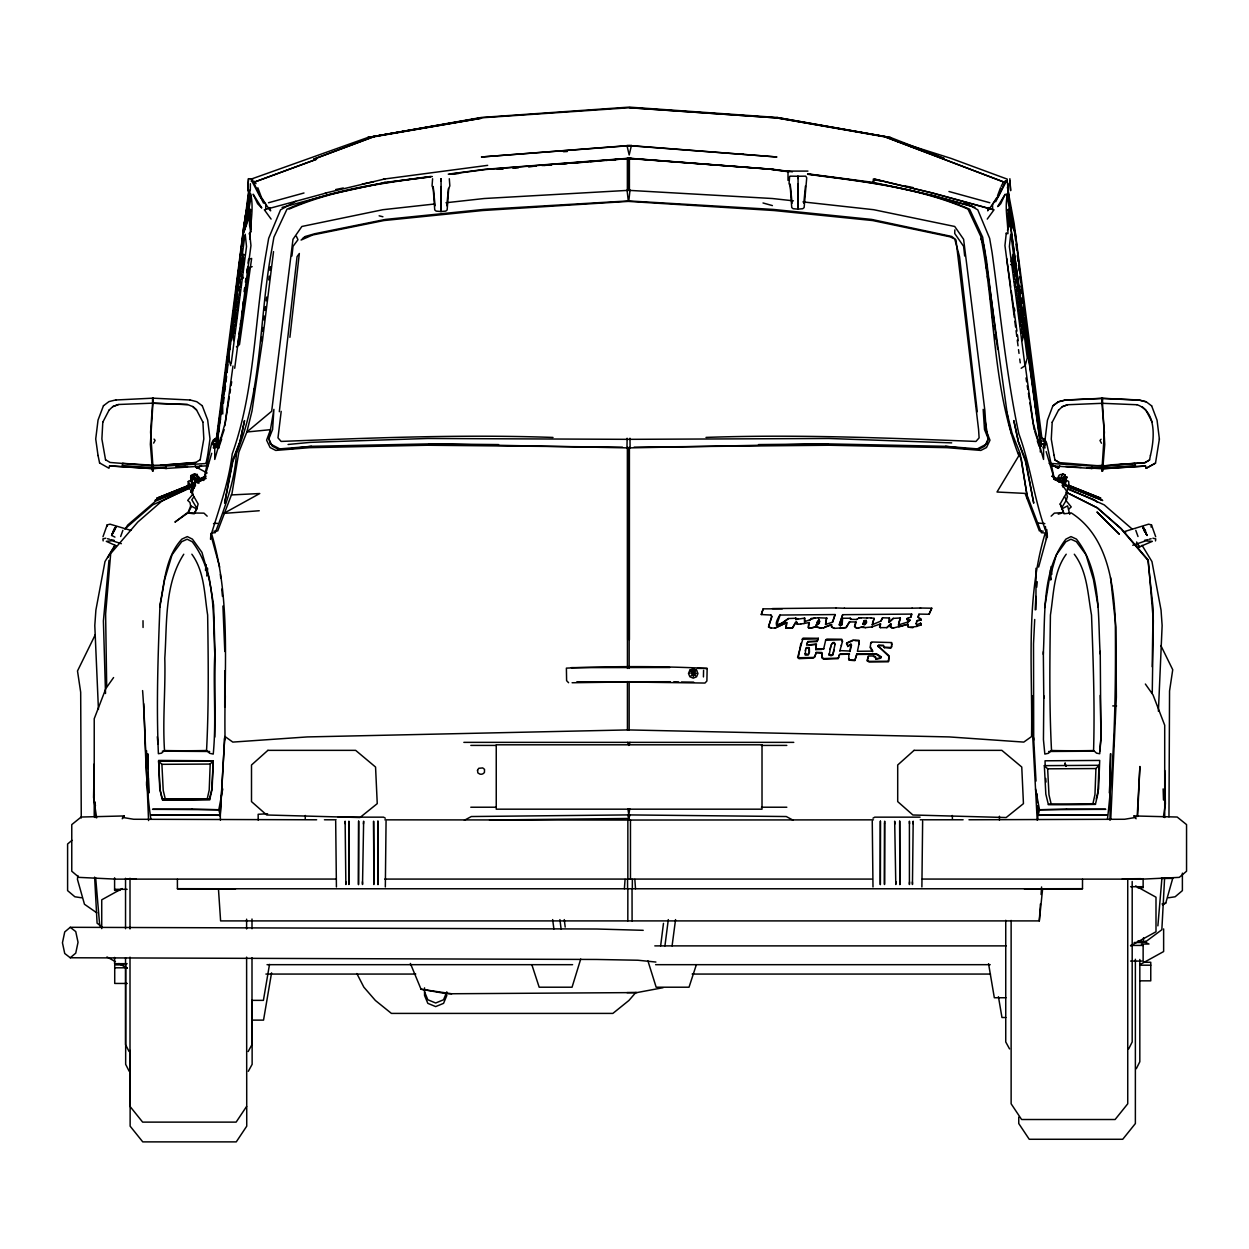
<?xml version="1.0" encoding="UTF-8"?>
<svg xmlns="http://www.w3.org/2000/svg" width="1249" height="1249" viewBox="0 0 1249 1249"><rect width="100%" height="100%" fill="white"/><g stroke="black" fill="none" stroke-linecap="round" stroke-linejoin="round"><path stroke-width="1.5" d="M224.711 707.137L224.758 670.682M224.789 651.494L222.931 606.03M627.857 879.28L627.857 820.047L873.457 819.844M1100.228 651.353L1100.931 739.299L1099.698 753.725L1096.528 753.147L1093.578 750.462C1094.858 705.373 1093.203 660.128 1091.517 615.039C1087.754 594.43 1087.442 571.558 1074.296 554.228M627.825 920.903L627.857 888.773M213.267 760.797L211.799 789.274L209.364 799.219L162.073 798.923L159.747 788.931L158.607 760.438L213.267 760.797L210.191 764.06L209.208 790.071L207.162 799.173A1577.799 1552.023 -2.1 0 1 165.383 799.422L162.511 799.579L160.059 789.633L158.607 761.156L213.267 760.797L212.111 789.29L209.785 799.266L207.162 799.173M632.322 888.773L632.369 879.39M177.389 879.296L177.42 888.773L1082.493 888.773L1082.524 879.296M1099.011 765.294L1095.935 768.557L1094.967 794.567L1092.922 803.685A1577.799 1552.023 -2.1 0 1 1051.143 803.934L1048.254 804.091L1045.819 794.13L1044.351 765.653L1099.011 765.294L1097.871 793.786L1095.545 803.778L1092.922 803.685M432.591 178.732L432.06 185.851L433.247 188.927L434.746 209.941L436.151 211.112L441.162 211.549L441.053 178.732M440.959 186.585L440.741 211.549L445.752 211.112L447.158 209.941L448.656 188.927L449.843 185.851L449.297 178.732M789.587 176.531L789.056 183.525L790.227 186.569L791.741 207.553L793.131 208.724L798.158 209.161L798.049 176.531M797.939 184.149L797.736 209.161L802.748 208.724L804.137 207.553L806.729 177.826L805.761 176.156L797.83 176.265L797.83 177.717M999.434 820.109L999.45 816.237M1043.836 695.755L1043.446 739.673L1044.835 754.084L1048.379 753.288L1051.517 750.446C1049.191 705.404 1049.784 660.128 1050.425 615.023C1053.719 594.477 1053.438 571.667 1066.224 554.213M248.489 178.701L247.724 190.66L248.489 178.701L252.548 178.904L252.532 180.762M250.331 189.91L250.393 183.681M265.74 209.567L265.803 204.29L261.431 197.389L257.809 187.74M224.758 736.473L220.261 816.393M225.179 705.435L225.304 695.74M164.244 467.797L152.597 468.531L152.519 471.076L150.364 444.269L153.268 398.15L115.938 399.992M627.123 438.243L626.967 447.938L628.544 447.907M1102.524 403.396L1102.586 398.29L1065.303 400.008L1058.325 401.741L1052.891 405.753L1047.443 420.195L1045.116 439.117M1152.249 693.148L1153.327 620.581L1148.253 560.036L1121.165 528.546L1097.309 507.781L1066.287 492.247L1068.972 486.017L1068.676 481.427L1066.224 480.272L1063.055 486.314M1035.64 408.423L1015.14 231.924L1008.318 213.189M94.221 763.951L93.566 797.408L96.657 817.923M703.437 676.927L703.577 670.338M568.592 682.719L566.609 680.674L566.39 668.121C613.072 666.154 660.424 665.998 707.153 668.449L706.887 681.002L704.967 683.047L626.374 681.97L572.104 682.75M107.149 526.157L107.18 524.908L110.053 524.174L130.911 530.403M150.864 819.172C144.509 776.769 145.914 733.413 142.589 690.588L142.589 690.588M954.829 229.894L954.736 233.532L963.619 246.35L964.681 256.029M1152.203 666.763L1153.077 607.92L1147.972 560.379L1121.009 528.764L1097.246 507.89L1066.287 492.247L1067.427 496.837L1066.006 500.568L1071.22 506.907L1068.988 508.952M94.128 800.047L94.299 794.458M224.617 740.095L224.679 737.831L220.183 815.285L150.942 814.832L220.183 815.285L218.809 809.742L222.759 788.962M1043.274 654.32C1045.46 616.022 1041.12 571.339 1065.897 539.146L1070.986 536.602L1076.419 539.084C1101.571 570.98 1097.746 615.679 1100.166 653.945M305.209 819.297L305.334 815.488M1144.287 529.763L1147.066 535.431L1142.882 526.937L1145.63 531.122M1145.676 532.605L1144.318 531.231M345.957 881.95L345.864 884.511L345.13 821.186L345.286 823.794M1065.007 483.519L1065.194 478.226M1058.809 482.192L1059.027 477.056L1058.371 480.693M895.923 881.763L895.798 884.511L894.674 821.186L894.893 823.981M1037.201 820.125L1032.923 740.345L1032.314 695.74M1037.841 819.5L1037.607 806.183M1137.589 816.44L1139.9 766.48L1137.215 815.909M1034.718 619.488L1033.516 643.828L1033.704 740.095M1035.202 609.871L1035.858 596.429M1110.767 819.375L1116.356 697.067L1115.919 627.139L1110.564 577.584M102.808 422.021L101.887 438.992L105.556 459.897M1052.204 422.162L1051.283 439.133L1054.031 455.323M1158.401 711.29L1162.132 625.53L1161.039 610.074L1151.953 561.566L1142.039 545.298M1164.614 877.828L1161.851 929.709L1144.787 942.417L1145.458 941.184M913.035 823.794L913.191 821.186L912.457 884.511L912.363 881.95M248.567 191.628L237.091 281.478M909.569 881.95L909.413 884.511L909.413 821.186L909.553 823.794M446.799 205.742L448.469 188.427M803.794 203.228L805.464 185.96M189.317 489.124L187.975 486.017L188.271 481.427L190.707 480.272L193.907 486.392L192.643 491.965M218.45 888.851L220.605 920.903L1039.293 920.903L1040.433 903.933M1041.073 894.503L1041.588 886.962M624.375 888.773L625.078 879.39M210.519 539.349L210.94 533.838M249.941 239.293C249.972 224.523 254.312 207.724 250.487 193.517L244.882 229.66M363.428 823.981L363.646 821.186L362.522 884.511L362.397 881.763M972.674 206.413L931.863 195.187L873.098 182.354L873.394 178.919L931.692 192.908L992.612 209.567L992.549 204.29L996.921 197.389M1099.76 751.133L1100.994 736.707L1100.213 695.396M1157.885 925.852L1161.96 877.813M206.507 571.933L206.834 568.076M889.444 617.99L889.241 622.345L889.444 617.99L882.543 617.802L880.748 621.018M1059.62 479.788L1058.215 477.571C1058.574 471.107 1069.191 477.056 1062.805 473.777L1059.62 479.897L1051.814 476.134L1065.6 484.003M1107.457 819.203C1115.045 753.569 1115.903 686.888 1115.31 620.706C1113.593 581.815 1106.879 535.774 1071.267 512.933L1064.086 513.776L1060.182 503.972L1067.114 491.919L1062.899 485.752L1063.492 477.024L1061.4 482.161L1053.594 478.414M77.813 875.549L77.454 879.39L84.464 904.26L96.782 912.816M1036.732 587.249L1037.248 581.753M809.211 652.665L809.071 648.153L806.151 648.137M247.349 270.643L247.708 267.005M205.476 570.387L206.054 564.579M862.856 624.235L864.058 620.644L866.181 620.456C868.539 625.562 859.952 624.078 864.979 624.609M863.2 624.235L864.386 620.644M1039.293 920.903L1042.634 888.773M206.756 575.992L207.584 568.233M108.975 560.379L103.402 620.925L105.525 693.492M1102.492 468.656L1102.586 471.216L1104.741 444.41L1102.524 403.286L1067.723 404.738L1062.243 406.768L1058.59 410.14M291.938 256.029L293.015 246.35L297.98 239.714L296.403 236.358M445.987 202.744L484.222 198.513L629.996 190.254L628.809 200.902L483.597 209.442L385.457 219.418L314.607 233.766L305.349 236.451L301.087 240.058L312.656 234.984L383.88 220.558L482.551 210.535L628.294 201.401L774.037 210.535L872.708 220.558L949.818 236.764L954.673 238.871L959.529 256.638L977.264 411.717M289.909 337.308L299.338 253.485L297.059 256.638L279.323 411.717M1010.691 234.234L1009.379 246.553L1024.726 363.724M111.598 535.431L115.782 526.937L111.598 535.431L114.955 537.117M244.523 223.899L246.318 210.113L243.087 231.096M788.587 618.552C780.438 624.734 771.023 630.214 779.782 615.054L835.113 614.555L832.724 622.143L825.558 624.438L826.588 618.114L825.558 624.438M776.675 625.093L780.125 615.054M241.166 252.22L241.619 248.442M242.29 242.774L242.946 237.123M243.399 233.344L244.07 227.677M217.482 446.19L217.919 442.302M226.303 372.093L226.772 368.221M228.77 351.234L229.301 346.972M229.988 341.164L230.456 337.308M231.315 329.923L231.768 326.051M232.47 320.228L232.985 316.044M233.391 312.484L234.141 306.38M234.593 302.508L235.515 294.78M235.936 291.173L236.67 285.115M223.399 403.177L224.086 397.432M224.773 391.686L225.46 385.925M225.913 382.085L226.6 376.339M227.053 372.499L227.958 364.833M228.426 361.008L229.098 355.247M229.785 349.501L230.472 343.74M230.924 339.915L231.611 334.154M232.298 328.409L232.985 322.664M233.438 318.823L234.125 313.062M234.812 307.316L235.483 301.571M235.952 297.73L236.639 291.985M237.31 286.224L237.997 280.479M238.45 276.638L239.137 270.892M239.589 267.052L240.511 259.386M240.963 255.545L241.65 249.8M242.103 245.959L243.024 238.294M244.882 224.445L245.35 220.62M246.053 214.89L247.692 201.511M217.217 447.61L214.094 447.126L214.375 444.269L212.861 443.723L214.719 439.57L217.997 437.212L223.009 398.821M261.182 340.805L261.65 337.011M262.368 331.297L262.836 327.488M263.789 319.885L264.257 316.075M264.975 310.377L265.444 306.567M266.146 300.853L266.63 297.059M268.754 279.932L269.238 276.123M269.94 270.424L270.424 266.615M273.531 251.642L262.462 340.571L252.001 410.999L246.865 431.998L238.84 452.2L232.002 493.402L217.732 530.872L213.86 531.184M660.643 945.883L663.484 923.354M664.936 945.883L668.309 919.592M215.858 447.236L217.872 431.779M218.622 425.987L219.121 422.115M219.621 418.259L220.386 412.451M220.886 408.595L221.635 402.803M222.4 396.995L222.9 393.138M223.399 389.266L224.149 383.474M224.648 379.618L225.413 373.81M225.913 369.954L226.662 364.146M227.427 358.354L227.927 354.497M228.426 350.626L229.176 344.833M229.691 340.961L230.44 335.169M230.94 331.313L231.69 325.505M232.455 319.713L232.954 315.841M233.454 311.985L234.203 306.192M234.718 302.32L235.468 296.528M236.217 290.736L236.717 286.864M237.482 281.072L237.981 277.2M238.481 273.344L239.246 267.536M239.746 263.68L240.495 257.887M216.92 446.08L218.2 436.853M218.747 431.92L219.356 427.939M219.918 422.865L220.527 418.899M221.089 413.825L221.791 408.392M222.525 402.646L234.188 312.312M234.687 308.472L235.437 302.711M236.186 296.934L236.685 293.093M237.419 287.332L237.919 283.476M237.888 343.818L238.637 338.026M239.152 334.17L239.902 328.393M240.401 324.521L240.901 320.665M241.65 314.889L242.15 311.032M242.899 305.24L243.399 301.384M248.176 197.592L249.144 190.176M215.702 447.564L217.966 430.234M218.481 426.393L220.511 410.999M221.011 407.143L221.776 401.366M222.275 397.525L224.305 382.132M224.804 378.275L225.569 372.499M226.069 368.658L226.569 364.802M227.334 359.041L227.833 355.184M228.598 349.408L229.098 345.567M229.863 339.79L230.362 335.934M231.127 330.173L231.627 326.317M232.392 320.54L232.892 316.7M233.657 310.923L234.156 307.082M234.921 301.306L235.437 297.449M236.186 291.673L236.701 287.832M237.451 282.055L237.966 278.215M238.715 272.438L239.23 268.582M239.98 262.821L240.495 258.965M241.244 253.188L241.76 249.347M242.509 243.571L243.024 239.714M672.087 945.883L675.553 919.592M232.985 366.019L225.163 422.974L214.766 459.413L214.75 448.516L213.064 444.379L214.36 444.254L213.298 447.876M207.662 455.604L209.988 438.867L207.662 419.945L202.213 405.613M244.07 291.673L244.601 287.879M245.397 282.165L245.928 278.355M246.724 272.657L247.24 268.847M248.036 263.133L248.567 259.324L251.642 258.449L239.496 344.552L236.404 346.863M238.262 345.427L249.097 267.52L252.157 266.646M1159.384 438.992L1155.497 463.192L1146.16 468.344L1145.552 465.986L1102.805 468.656L1101.837 471.216L1104.397 432.279L1101.899 403.286L1136.746 404.738M231.174 363.724L246.521 246.553L245.21 234.234M253.703 392.436L254.265 388.611M281.197 411.358L277.981 437.853L281.119 441.428C371.499 437.915 462.411 434.23 553.026 437.447M795.956 622.221L792.772 627.81L785.73 628.122L786.573 622.533L774.833 628.122M786.074 628.122L786.901 622.533L775.176 628.122L770.976 627.966M1163.412 816.94L1165.379 803.888L1164.708 770.43M629.761 808.696L628.809 814.894L627.857 808.696M224.789 425.847L229.285 397.104M229.894 393.263L230.487 389.438M231.096 385.598L231.69 381.772M245.585 226.116L251.439 195.5M248.785 214.641L249.691 208.989M244.866 235.468L228.629 358.01L230.753 365.645M1044.664 607.639L1049.16 579.911L1056.311 554.946L1065.834 541.738L1070.924 539.209L1076.357 541.676L1086.021 554.759L1093.453 579.614L1098.246 607.279M815.004 656.068L816.034 652.837L821.701 653.102L821.858 657.864L823.513 659.129L838.157 658.66L838.75 657.224M830.085 649.449L831.412 644.515M830.663 646.639L829.102 655.428M859.218 642.345L858.766 640.893L854.956 640.659M190.66 492.247L191.191 489.015M193.579 486.236L194.141 482.895M269.503 964.431L263.414 1000.355L251.814 1000.355M271.564 972.846L263.539 1020.121L251.955 1020.121M1150.47 455.323C1154.435 438.758 1156.886 411.202 1136.746 404.629M159.825 607.279L164.618 579.614L172.05 554.759L181.714 541.676L187.147 539.209L192.237 541.738C216.53 573.166 212.767 616.819 214.812 654.32C213.048 687.543 216.483 720.97 213.236 754.084L209.691 753.288L206.553 750.446C208.895 705.404 208.302 660.128 207.646 615.023C204.352 594.477 204.633 571.667 191.846 554.213M805.574 649.855L805.23 655.163M1012.845 269.69L1014.188 262.665M1013.938 277.7L1015.25 270.768M200.168 459.897L203.821 438.883L202.9 422.021M241.104 284.647L240.573 287.348L239.605 278.761L241.4 285.834M1149.548 459.913L1144.974 462.614L1102.008 465.986L1144.974 462.739L1149.548 460.038L1150.47 455.198M910.74 617.115L911.676 614.086L911.083 617.115L908.164 618.052M1013.392 272.407L1014.625 266.068M1020.402 325.802L1021.651 319.401M868.024 657.052L867.368 660.362L869.226 661.377L888.617 661.236L889.085 655.787L878.031 646.014L888.866 656.334L888.382 661.798L869.007 661.923L867.149 660.908L868.352 656.068L873.754 655.959L875.44 656.631L876.127 658.785L880.842 657.677M1011.69 261.26L1013.095 254.218M1014.329 279.401L1015.562 273.172M1019.777 322.851L1021.182 315.903M1011.19 261.666L1011.784 258.746M1013.626 258.387L1012.361 264.632L1010.597 264.601M114.127 531.215L114.33 530.201L113.035 532.168M206.101 463.051L207.662 455.479M1020.73 312.406L1019.481 318.401L1018.887 315.7L1020.308 309.174M859.015 643.797L857.439 651.291L872.801 651.119L870.428 647.013M898.593 625L900.373 617.99L898.64 623.11M1018.653 296.684L1017.389 302.726L1016.827 300.072L1018.232 293.468M858.797 644.359L859 640.331L853.254 639.988L846.666 642.954L847.852 645.998L850.928 644.156L851.521 645.171L850.085 651.072L839.984 650.604M833.239 627.81L831.803 626.998L831.334 624.641L831.475 626.998L834.675 628.372M839.156 655.288L840.249 653.867L848.789 653.664L848.898 660.143L854.769 660.643L856.876 653.898L876.423 653.727L881.341 656.865L880.607 658.239L877.469 658.988M800.874 643.282L798.298 657.755L813.583 657.458L814.988 656.428M823.591 649.246L825.792 639.707L826.932 639.098L841.701 639.254L842.607 641.252L841.248 645.561M234.703 368.268L250.955 245.553L249.597 232.86L249.254 234.125M253.328 182.432L316.497 159.263L253.578 182.432L251.111 180.98M250.159 190.316L244.164 223.602L216.499 437.728L213.36 439.945L211.612 443.286L203.899 479.335L196.952 482.02L194.828 477.024L195.422 485.752L191.206 491.919L198.138 503.972L196.733 508.983L194.235 513.776L187.053 512.933L174.922 522.129L187.928 512.933L190.722 505.861L196.733 508.983M891.505 647.091L891.692 642.564L871.927 642.002L870.818 642.532L870.21 647.575L872.583 651.666M1096.232 798.923L1098.574 788.931L1099.713 760.438L1045.054 760.797L1045.148 766.027M580.723 959.045L572.058 987.21L539.178 987.21L531.84 964.681M856.876 653.898L855.003 660.081L850.007 660.175L848.524 658.723M1065.366 483.831L1066.224 480.272L1062.961 487.235M849.866 651.635L850.928 644.156M849.632 621.94L846.322 627.544L834.348 628.372M891.833 628.028L890.631 627.076L891.037 623.86L887.055 627.638L880.358 627.638L879.561 627.076L880.358 623.86M880.686 627.638L879.905 627.076L880.686 623.86L872.005 626.889M838.532 657.786L839.375 654.726M1014.5 285.834L1016.296 278.761L1015.328 287.348L1014.797 284.647M988.552 207.599L987.709 210.831L998.669 196.093L1006.507 180.933L1004.321 182.338L1007.24 180.98L1007.225 179.122L951.114 158.42L896.969 141.262M839.765 651.166L841.483 644.999M834.129 650.042L832.88 654.663L829.32 654.882L829.18 653.617M855.752 621.94L854.503 626.514L856.502 628.216L859.015 627.841M1007.475 230.316L1008.724 225.757L1008.724 209.223L1007.116 209.973M1038.637 567.077L1047.349 535.243C1034.406 502.27 1031.065 466.845 1018.825 433.778C1006.194 374.107 1000.433 313.218 992.128 252.844L989.645 238.356L977.764 209.832L964.259 202.229M872.458 623.204L874.128 618.38L872.348 624.812M1162.694 905.166L1165.77 903.027L1172.78 878.156M821.78 649.402L815.784 649.605L816.221 644.531L809.243 645.062M815.784 649.605L816.44 643.969L806.604 645.155L807.853 641.518L817.299 641.049L818.329 638.301L803.06 638.145L797.611 657.396L799.032 658.676L813.364 658.02L814.77 656.99L816.268 652.29L821.92 652.54L822.076 657.302L823.747 658.566L838.376 658.098M842.591 618.239L842.154 624.672L840.234 625.624L839.141 624.843L842.685 614.695L911.676 614.086M864.651 624.609L866.181 620.456M203.728 480.506L211.706 453.325M385.332 886.962L386.066 821.155M921.887 886.962L922.636 821.155M840.577 625.624L839.469 624.843L842.685 614.695M143.057 627.482L143.011 620.706M917.906 617.303C921.044 609.855 915.423 619.348 921.028 618.817L921.028 619.957L917.437 620.331L916.251 623.36L916.844 624.875L915.907 623.36M832.396 622.143L835.113 614.555M808.852 622.533L808.181 627.482L809.368 628.278L815.894 626.842L818.735 627.685M696.364 964.681L689.026 987.21L656.162 987.21L647.934 960.918M489.514 820L628.809 818.47L629.996 814.894L471.341 816.534L464.378 820.265M115.626 528.218L112.285 534.01M769.649 627.638L768.978 625.249L771.96 616.6L771.133 615.054L761.281 614.539L763.186 608.841L782.296 608.841M831.194 645.077L832.927 642.532L834.332 642.548L835.113 644.062L832.661 655.225L830.757 655.834M218.013 447.891L224.18 429.687M218.575 448.235L221.651 439.133M814.816 617.958L804.497 621.737L804.497 618.068L804.84 621.737M805.355 650.417L806.37 647.575L809.29 647.591L809.446 652.103L808.29 654.96L806.417 655.163M102.98 536.727L107.18 524.908M243.696 232.548L249.316 217.061M120.653 536.524L122.886 530.31M250.596 211.581L243.165 231.924L222.619 404.707L222.775 413.997M997.529 195.781L1000.543 187.74M103.495 405.613L98.046 420.054L95.72 438.977L98.046 455.604M629.996 742.39L628.809 745.45L627.623 742.39M931.754 608.216L929.037 614.274L931.754 608.216L920.279 608.029M807.057 643.094L808.446 641.861L817.065 641.596L818.329 638.301M853.036 640.55L846.447 643.516L847.852 645.998M849.523 654.101L840.031 654.429M891.724 646.529L890.834 648.075L884.433 647.685L883.465 645.296L878.578 645.062L877.813 646.56M446.83 995.437L443.567 1003.337L435.682 1006.6L427.814 1003.337L424.551 995.437L424.551 987.85M446.83 991.847L443.567 999.746L435.682 1003.009L427.814 999.746L424.551 991.847M689.854 670.151L688.48 673.461L689.885 676.771L693.242 678.16L696.583 676.802L697.957 673.508L696.552 670.182L693.195 668.793L689.854 670.151L690.057 673.461M691.634 673.476L693.195 670.354L696.552 670.182M1065.241 474.917L1062.087 482.832M1059.995 479.835L1064.585 476.056L1067.021 477.18L1063.867 485.096L1102.695 500.506L1063.851 484.846L1058.215 477.571M1062.103 485.642L1063.961 481.193M816.737 622.533L818.907 619.894L819.766 621.362L818.907 623.626L816.237 625.577L818.907 619.894M1042.884 447.704L1044.445 444.051L1044.164 441.178L1038.996 440.725M1001.136 186.366L1003.353 182.229L1005.82 180.762M113.003 533.214L113.69 531.184M1155.497 540.911L1155.762 538.897L1152.905 538.21M1062.056 507.25L1066.552 499.787L1064.445 496.712M113.253 531.153L114.705 528.14M95.299 634.679L77.5 670.963L80.685 692.227L81.263 818.017M194.766 512.574L197.155 507.719M1128.674 1048.91L1132.187 1041.978L1132.187 881.466M1136.309 1068.691L1139.822 1061.744L1139.822 959.466M102.808 422.146L109.209 409.891M1052.204 422.271L1058.59 410.031M1151.032 527.062L1151.484 524.908L1148.627 524.174L1124.194 531.652M248.176 1051.517L252.001 1044.57L252.001 957.764M248.317 1071.299L252.126 1064.351L252.126 1000.59M693.242 676.599L694.335 674.585L692.102 672.368M873.098 182.354L874.878 179.138L933.159 193.127L994.032 209.77L987.256 219.09M113.472 531.168L114.018 530.169M114.892 545.298L104.994 561.566L95.892 610.074L94.799 625.53L98.437 709.401M107.726 557.554L114.705 546.188M125.681 528.327L127.679 525.08L155.688 501.052L194.485 485.642M183.775 554.228C164.165 584.594 167.179 623.579 164.79 658.192C165.649 688.948 162.511 719.767 164.509 750.462L161.558 753.147L158.389 753.725C156.281 704.155 158.03 654.304 159.997 604.688C164.54 582.253 165.477 556.695 181.901 539.084L187.334 536.602L192.424 539.146L201.948 552.355L209.098 577.319L213.579 605.047L214.984 651.728L214.812 737.082M916.501 621.268L921.028 619.957M205.773 476.166L197.998 479.788C194.469 468.391 189.411 478.929 194.828 473.777L199.403 477.571L198.013 479.897L205.82 476.134M995.718 201.729L1005.023 182.432L884.885 136.89L776.925 117.921L629.184 107.617M114.362 529.154L115.782 526.937M246.615 1106.395L236.139 1122.117L142.636 1122.117L130.005 1106.395L130.005 957.14M190.098 509.202L187.928 512.933L203.962 513.136L207.178 516.165M809.695 620.472L811.069 618.442L818.735 617.787M193.907 496.712L191.815 499.787L196.296 507.25M113.581 677.551L105.915 688.402L94.221 718.753L94.221 816.846M788.416 171.097L807.916 171.097M122.23 818.766L124.291 815.94L81.138 817.033L71.771 824.605L71.771 871.224L79.03 877.376L115.892 879.14L336.012 879.062M199.403 477.571L193.767 484.846L154.938 500.506L193.767 485.096L190.597 477.18L193.049 476.056L197.623 479.835M886.712 627.638L890.693 623.86L890.303 627.076L893.613 628.028M997.639 206.585L1005.211 194.22L1000.73 203.712L998.154 206.413M1101.056 439.242L1100.01 440.538L1101.462 443.239M635.85 992.471L628.903 1000.48L612.869 1013.407L391.421 1013.407L375.387 1000.48L363.834 987.147L356.855 973.549M690.978 671.259L693.195 668.793M908.195 621.783L910.084 620.144L908.523 621.783L898.25 625M692.102 674.585L694.335 672.384L696.38 673.492M888.898 622.345L893.082 618.38L900.373 617.99M889.241 622.345L893.425 618.38M1051.143 516.165L1054.359 513.136L1063.555 512.574L1060.182 503.972M114.986 529.201L112.394 533.167M109.209 410L112.878 406.518L118.358 404.489L153.205 403.146M124.806 529.014L152.721 504.877L189.707 488.203M1046.162 451.638L1054.421 479.319L1061.353 482.02L1067.021 477.18M71.974 840.327L67.602 844.012L67.602 890.631L74.878 896.782L81.575 897.781M124.291 815.94L122.558 817.408L133.674 819.266L316.637 819.781M643.219 930.318L596.757 929.006L70.241 927.304L64.729 931.941L62.45 942.792L64.729 953.487L70.256 957.764L596.772 959.466L637.802 960.231L655.897 962.042M70.256 957.764L75.752 953.128L78.031 942.277L75.752 931.582L70.241 927.304M153.643 443.114L155.095 440.397L154.049 439.102M850.71 644.718L847.634 646.56M103.495 405.722L108.944 401.6L115.938 399.883M1052.891 405.863L1058.325 401.85L1065.303 400.133L1102.586 398.415M856.627 619.473L859.015 617.99M213.938 447.891L217.061 445.674M823.513 627.841L831.678 624.641M1021.198 368.268L1025.148 365.645L1027.271 358.01L1011.034 235.468M801.905 639.269L818.095 638.864M840.234 625.624L841.81 624.672L842.248 618.239L850.491 618.239L850.772 619.332L850.147 618.239M160.153 465.377L195.593 462.598L200.168 459.788M872.989 818.189L874.768 817.158L920.107 817.158M295.748 201.292L280.557 209.832L268.66 238.356L266.178 252.844C254.39 319.541 255.186 389.688 232.22 453.933C228.848 482.067 219.231 508.374 210.972 535.243L219.683 567.077M201.448 465.518L196.78 468.094L195.297 465.971M201.448 465.627L196.78 468.219L195.297 465.846M122.121 888.554L101.731 899.811L101.731 928.616M1146.16 468.234L1155.497 463.067M1143.959 528.14L1144.334 530.201M1145.989 534.229L1145.63 532.168M1130.517 945.852L1155.996 931.77L1155.996 897.204L1135.622 885.947M1139.853 964.681L1163.631 951.551L1163.631 928.913M825.573 640.269L841.467 639.8L842.372 641.814M977.202 448.937L986.975 443.848L988.131 438.243L983.182 409.375L984.493 429.469L988.287 438.883L984.79 446.19L979.185 449.031L945.587 446.315L828.321 443.895L758.502 444.582M1061.588 508.983L1067.598 505.861L1069.722 514.338M795.785 619.504L795.785 618.239L795.785 619.504L804.84 618.068M796.128 619.504L797.97 618.552M870.6 643.094L871.708 642.564M196.234 482.161L205.601 477.649L196.218 482.052M831.693 643.578L834.113 643.11L834.878 644.609M1006.647 210.628L1008.224 209.879L1008.224 226.397M196.889 482.692L206.163 478.383M1065.163 483.722L1064.304 484.112L1068.972 486.017M916.501 624.875L920.622 623.173L921.216 624.875L916.704 626.389M289.097 209.098C334.186 189.473 383.911 182.838 432.341 176.531M872.005 624.812L881.091 621.018L882.543 617.802M193.907 486.392L191.456 487.407L188.271 481.427M187.975 486.017L192.627 484.112L193.97 487.235M910.084 620.144L907.164 619.769L906.758 618.63L908.491 618.052M193.782 483.535L156.718 498.242L195.547 482.582L192.377 474.917M251.127 179.122L367.721 137.531L481.427 117.453L629.184 107.117L776.925 117.453L890.631 137.531L944.291 158.514L909.74 146.086M112.878 406.628L118.358 404.614M1062.243 406.659L1067.723 404.629M1136.574 542.004L1138.979 547.078L1152.359 541.348L1145.676 540.895L1132.749 545.267M816.237 626.842L809.695 628.278L808.525 627.482L809.196 622.533L803.825 623.501M824.715 627.045L831.334 624.641M1045.054 447.954L1043.961 444.254L1045.46 443.723L1043.602 439.57L1040.323 437.212L1024.867 318.089M776.347 625.093L781.874 623.173L788.244 618.552L796.128 618.239M917.047 626.389L910.349 627.326M898.843 626.889L907.929 624.235L908.491 627.139L907.601 624.235M907.929 624.235L893.285 628.028M1058.231 514.12L1061.775 513.089M695.443 671.291L693.211 671.915L693.226 675.038L690.994 675.678M268.504 202.744L303.991 192.986M282.071 207.412L327.956 194.985M326.66 192.908L264.32 209.77L271.095 219.09M303.335 237.7L306.77 236.764M1149.174 539.24L1151.141 538.725M858.688 627.841L863.793 626.701M1162.023 903.995L1165.77 903.027M325.193 193.127L384.957 178.919M326.489 195.187L385.254 182.354M860.873 627.263L865.588 627.638M1144.506 540.349L1147.815 539.63M815.816 625.046L818.579 623.626L819.422 621.362L818.579 619.894M335.669 189.536L343.288 187.99M362.319 184.087L373.732 181.761M1138.979 547.078L1139.775 546.921L1138.635 545.22M191.238 480.771L191.05 475.479L197.217 474.308L198.856 483.394M410.375 963.447L421.038 989.224L446.923 993.782L636.928 992.58L663.094 987.694M481.427 117.828L367.721 137.531L481.427 117.828L629.184 107.757L776.925 117.921L884.214 136.469L1004.789 182.432M1041.323 444.535L1044.445 444.051L1040.682 443.817L1039.714 436.01M922.308 879.062L1142.429 879.14L1179.275 877.376L1186.55 871.224L1186.55 824.605L1177.183 817.033L1134.03 815.94L1136.09 818.766M1168.408 897.781L1175.122 896.782L1182.381 890.631L1182.381 873.145M823.856 627.841L819.594 627.841M800.484 623.969L804.169 623.501M839.952 628.372L845.979 627.544L849.289 621.94L856.096 621.94L854.847 626.514L856.83 628.216M383.474 179.138L487.672 165.352M431.014 176.421C382.335 182.76 332.328 189.426 286.989 209.176L273.906 237.185L271.345 251.939C259.121 318.714 262.321 389.953 236.467 453.59C234.671 481.474 225.117 506.969 215.234 532.698L211.346 533.011C231.33 598.677 223.946 668.808 225.023 736.551L232.798 742.093L307.332 736.926L629.153 729.9L629.153 681.548M448.25 174.142L484.628 169.364L629.153 158.201L629.153 190.223L629.996 190.254M449.484 174.267L485.658 169.505L629.402 158.404L629.402 190.254M383.771 182.573L429.875 176.983M452.778 174.204L458.68 173.486M797.799 624.297L800.812 623.969M289.003 448.906L311.501 446.315L428.766 443.895L498.601 444.582M865.245 627.638L872.348 626.889M808.509 654.398L804.902 653.742M434.511 204.009L382.897 209.707L301.868 226.475L292.984 239.293L271.673 411.249L246.865 431.998L270.487 429.672L266.599 440.194L270.112 447.548L275.748 450.421L309.533 447.673L427.423 445.237L622.439 447.158M288.066 444.472L310.517 442.349L427.767 438.477L628.294 439.336L828.821 438.477L951.691 442.88M216.904 440.881L213.454 441.178L213.173 444.051L214.75 447.704M858.688 617.99L861.201 617.802M518.616 167.475L512.793 167.959L518.6 167.553M541.941 165.524L551.668 164.712M557.491 164.228L567.218 163.416M573.041 162.932L631.12 158.389L773.178 169.333L792.397 171.831M543.861 165.493L551.636 164.852M559.411 164.228L567.187 163.588M574.962 162.963L584.673 162.167M590.496 161.699L600.223 160.902M606.046 160.434L615.757 159.638M621.596 159.169L631.12 158.389M1144.974 531.184L1147.066 535.431M823.809 648.684L816.003 649.043M311.501 446.315L277.903 449.031L272.298 446.19L268.816 438.883L272.594 429.484L273.906 409.375L268.957 438.243L270.127 443.848L279.885 448.937M1125.724 532.199L1124.022 532.136M152.69 465.846L195.593 462.473M259.246 510.747L223.743 513.401L259.761 493.527L231.377 494.932M213.517 523.581L217.357 523.3M208.083 465.721L165.742 468.469L165.836 466.033L208.521 463.363M175.89 467.064L185.586 466.455M152.597 468.64L166.179 467.782M175.89 467.188L187.522 466.455M1103.757 465.299L1092.094 466.033L1091.126 468.469L1135.466 465.596L1134.841 463.348L1111.532 464.815M1102.805 468.781L1145.552 466.096M216.936 443.817L213.173 444.051L216.311 444.535M571.433 667.622L669.839 667.512M267.614 813.77L258.153 814.286L258.2 820.109M563.486 151.707L567.358 151.504M785.73 628.122L792.428 627.81L795.613 622.221L796.956 622.221L797.127 623.969L796.628 622.221M866.634 617.99L871.146 617.802M911.942 608.216L920.622 608.029M828.321 443.895L629.199 447.891L630.12 447.938L629.964 438.243M836.284 607.966L772.428 608.575M177.42 888.695L235.593 888.773M1141.321 944.103L1148.986 944.01L1143.6 941.512L1137.901 940.981M705.997 437.415C795.988 434.215 886.244 437.977 975.969 441.428L979.107 437.853L978.576 429.515L955.985 239.98L951.754 236.451L871.63 219.418L773.506 209.442L628.278 200.902L627.092 190.254L772.366 198.513L793.396 200.839M634.133 447.158L829.164 445.237L947.054 447.673L980.855 450.421L986.476 447.548L989.989 440.194L986.179 430.733L984.868 410.546L963.604 239.293L954.72 226.475L873.691 209.707L802.966 201.901M158.607 761.156L161.902 764.326L210.191 764.06M1044.351 765.653L1047.646 768.822L1095.935 768.557M856.642 654.445L876.189 654.289L881.123 657.411M1131.532 878.75L1122.351 878.843L1140.868 878.671M1160.977 878.484L1172.577 878.39M1024.305 888.773L1082.493 888.695M1048.692 751.476L1094.077 751.18M451.701 993.767L421.038 989.224M626.998 992.627L636.928 992.58M576.835 681.813L670.37 681.72M844.23 608.263L912.27 608.216M763.186 608.841L761.281 614.539M906.758 618.63L907.508 619.769M920.622 623.173L921.216 624.875M1112.75 705.919L1116.559 705.919M463.847 742.359L793.771 742.359M470.826 745.403L496.181 745.419M761.453 745.419L786.808 745.403M470.795 807.229L496.165 807.213M761.468 807.213L786.823 807.229M338.214 817.158L383.552 817.158L385.332 818.189M920.232 819.797L963.12 819.766M968.974 819.766L1124.646 819.266L1135.763 817.408L1134.03 815.94M384.754 879.077L871.615 879.077M1130.595 886.712L1143.132 886.712M1137.761 887.727L1143.132 887.727L1143.132 878.89M114.596 889.319L127.133 889.319M119.966 890.334L114.596 890.334L114.596 877.797M1134.186 942.511L1143.132 942.511M1130.595 945.431L1143.132 945.431M654.804 945.883L1006.132 945.883M1130.595 961.074L1143.132 961.074L1143.132 944.79M1143.6 962.276L1150.766 962.276L1150.766 980.84L1140.025 980.84M127.133 963.682L114.596 963.682L114.596 957.421M267.036 964.681L572.604 964.681M655.616 964.681L990.207 964.681M123.682 964.884L114.721 964.884L114.721 983.447L127.273 983.447M1140.025 965.196L1150.766 965.196M114.721 967.803L127.273 967.803M265.896 974.064L415.761 974.064M692.165 974.064L990.488 974.064M1005.913 997.748L994.329 997.748L988.552 963.713M1005.82 1017.513L1001.963 1017.513L998.435 996.718M324.428 819.781L336.122 819.797M384.864 819.844L630.464 820.047L630.464 879.28M697.442 668.402L707.153 668.449M693.226 673.476L694.803 673.492L695.459 675.693M162.339 751.164L209.629 751.476M126.789 878.75L135.969 878.843M790.133 176.156L798.049 176.265L798.049 177.717M681.423 681.985L693.663 682.141M918.889 614.086L929.365 614.274M428.766 443.895L630.12 447.938M673.804 681.813L678.66 681.923M850.444 619.332L856.955 619.473M860.873 617.802L866.978 617.99M835.94 607.966L844.574 608.263M196.515 410L192.861 406.628L187.381 404.489L152.581 403.146L152.519 398.15L189.786 399.992M187.381 404.614L152.581 403.255L150.583 432.138L153.268 471.076L152.3 468.531L109.553 465.846L108.944 468.219L99.608 462.942M818.407 617.787L826.916 618.114M1101.899 403.396L1101.837 398.29L1139.166 400.008L1146.16 401.741L1151.609 405.863M1101.837 398.415L1139.166 400.133L1146.16 401.85M878.359 645.624L883.23 645.842L884.433 647.685M739.299 154.049L743.155 154.251M884.651 647.123L891.052 647.528M1049.113 463.348L1091.798 466.033L1091.891 468.469L1051.455 465.846M1065.631 466.47L1081.15 467.438M1086.973 467.797L1102.492 468.781M109.553 465.971L152.3 468.64M243.493 277.793L241.963 277.7L240.651 270.768M627.466 158.389L773.178 169.333M1037.997 523.081L1044.835 523.581M1102.414 466.111L1059.511 462.614L1054.937 459.913L1054.031 455.198M153.096 465.846L110.131 462.473L105.556 459.788M1043.227 531.184L1039.355 530.872L1025.086 493.402L996.999 492.012L1018.841 455.729C993.829 391.015 995.094 319.432 983.556 251.642L981.011 236.967L967.991 209.098C917.531 187.178 861.654 181.448 807.603 174.267M105.759 538.21L102.902 538.897L103.167 540.911M908.164 627.139L912.863 627.716M1043.961 444.254L1045.257 444.379L1043.571 448.516L1043.555 459.413L1033.157 422.974L1024.82 362.226M945.587 446.315L968.084 448.906M252.72 182.182L254.015 182.791L251.814 180.933L259.651 196.093L270.611 210.831L269.768 207.599M807.619 173.83L874.581 182.573M789.181 171.628L771.96 169.364L627.435 158.201L627.435 190.223M808.337 174.142C862.669 181.37 918.858 187.131 969.599 209.176L982.682 237.185L1008.13 420.148M771.429 169.505L788.572 171.769M890.631 137.531L776.925 117.453M870.818 617.802L874.128 618.38M821.639 628.169L817.299 627.045M771.32 627.966L768.463 627.014L771.617 616.6L770.805 615.054M875.065 179.809L880.779 180.98M905.525 186.039L913.128 187.6M110.849 539.63L114.159 540.349M189.786 399.883L196.78 401.71L202.213 405.722M379.134 215.812L382.912 216.764M107.523 538.725L109.49 539.24M948.959 191.503L989.817 202.744M930.396 194.985L974.938 207.225M763.014 202.978L772.397 205.585M796.784 623.969L798.142 624.297M121.356 543.674L112.035 540.723L106.306 541.348L116.204 545.797M244.617 254.827L242.806 254.218L244.211 261.26M1069.144 485.627L1100.915 498.242L1069.128 485.424M1068.082 489.311L1094.546 499.819L1097.496 502.348M873.519 656.506L875.221 657.193L875.908 659.347M1067.239 488.203L1104.225 504.877L1132.125 529.014M1053.672 478.461L1061.4 482.052M1053.734 479.101L1061.463 482.692M251.19 209.973L249.597 209.223L249.597 225.757L251.252 231.83M793.256 820.265L786.277 816.534L627.623 814.894L628.809 818.47M195.703 466.829L207.162 472.996M1050.55 463.941L1058.325 468.234L1059.808 465.986L1058.325 468.344L1052.111 464.909M106.961 956.968L115.454 961.652M118.858 963.525L127.351 968.225M1054.937 460.038L1059.511 462.739M101.747 926.68L97.094 923.214L94.627 877.11M1142.226 406.768L1145.895 410.14L1152.296 422.271M192.861 406.518L196.515 409.891L202.9 422.146M919.889 618.052L920.685 619.957M261.494 207.756L257.622 203.712L253.141 194.22L261.744 207.849M1145.411 531.153L1144.303 529.154M1145.317 532.199L1143.038 528.218M891.474 643.126L891.989 644.952M256.029 183.603L253.922 181.089M253.578 182.432L263.508 203.119M1145.364 684.03L1153.014 694.881L1164.708 725.247L1164.708 817.549M1009.551 1048.91L1005.742 1041.963L1005.742 920.294M1144.755 531.2L1142.882 526.937M191.565 483.831L193.954 488.312L190.707 480.272M129.069 1051.517L125.54 1044.57L125.54 957.764M129.193 1071.299L125.665 1064.351L125.665 964.025M1160.867 645.546L1172.733 669.729L1169.548 690.994L1168.97 816.784M1038.637 433.965L1040.308 437.447L1040.308 452.013M980.684 238.403L983.947 245.397L986.507 260.135L997.639 349.423M797.83 176.531L797.939 178.545M1018.466 452.856L1021.354 459.491L1027.615 499.116M191.05 475.479L192.908 479.928M1151.609 405.753L1157.058 420.195L1159.384 439.117M1008.443 215.453L1011.425 223.493M1135.778 530.31L1138.011 536.524M1012.08 225.304L1014.656 232.548M1151.484 524.908L1155.684 536.727M440.835 178.732L440.944 180.918M1034.75 431.498L1040.308 447.891M1037.31 440.959L1039.168 446.408M872.989 886.962L872.255 821.155M336.418 886.962L335.684 821.155M250.955 229.426L250.128 209.879M1006.647 234.125L1006.304 232.86L1004.945 245.553L1014.329 317.449M1008.567 421.897L1011.643 434.199M1007.397 187.225L1014.157 223.587L1041.822 437.728L1044.96 439.945L1046.709 443.286L1054.421 479.319M1006.538 193.97L1012.564 224.851M1006.881 412.17L1012.049 433.278L1020.136 453.59L1027.006 495.026L1041.354 532.698L1045.241 533.011C1025.257 598.677 1032.642 668.808 1031.565 736.551L1023.79 742.093L949.256 736.926L627.435 729.9L627.435 681.548M94.581 801.905L95.47 805.636M1051.143 803.903L1048.973 794.817L1047.646 768.822M165.383 799.407L163.213 790.32L161.902 764.326M235.593 309.174L237.013 315.7L236.42 318.401L235.171 312.406M237.669 293.468L239.074 300.072L238.512 302.726L237.232 296.684M98.046 455.479L99.608 463.051M191.05 507.797L189.957 502.473L187.709 500.427L192.939 494.089L191.519 490.357L192.658 485.767L161.636 501.302L137.78 522.066L110.693 553.557L105.619 614.086L106.696 686.653M242.275 258.387L243.539 264.632M234.703 315.903L236.108 322.851M1014.297 308.206L1014.844 310.939M242.259 275.014L242.837 277.934M240.339 273.172L241.572 279.401M241.276 266.068L242.509 272.407M234.25 319.401L235.499 325.802M1035.562 788.962L1039.511 809.742L1038.138 815.285L1107.379 814.832L1038.138 815.285L1037.544 806.105M241.713 262.665L243.04 269.69M1026.022 377.932L1026.616 381.772M1027.224 385.598L1027.818 389.438M1028.427 393.263L1029.332 399.024M1029.925 402.849L1034.125 429.687M1008.146 219.683L1009.254 226.881M1008.833 197.451L1008.38 191.628M1010.051 205.663L1010.613 209.41M1010.878 211.206L1011.409 214.797M1012.221 220.199L1013.189 227.74M1012.689 223.899L1007.834 193.517C1004.227 205.882 1007.881 220.714 1007.927 233.688M1006.663 258.449L1010.722 287.145M1011.268 290.986L1016.936 331.157M1017.467 334.982L1018.278 340.727M1045.116 438.992L1045.897 444.66M1040.308 441.818L1008.724 212.33L1040.308 444.254M1007.787 190.176L1008.77 197.592M552.651 919.592L553.9 928.991M1021.136 289.253L1021.635 293.093M1022.385 298.854L1022.884 302.711M1023.634 308.472L1024.367 314.233M1039.824 437.572L1040.573 443.379M1014.812 321.243L1015.562 326.91M1016.046 330.688L1016.795 336.371M1017.279 340.15L1018.029 345.817M1018.513 349.611L1019.012 353.389M1019.746 359.056L1020.246 362.85M1033.345 383.459L1033.844 387.299M1036.061 404.551L1036.561 408.392M1037.263 413.825L1037.732 417.447M1039.839 433.731L1041.432 446.08M1033.22 383.24L1033.719 387.065M1034.703 394.731L1035.202 398.572M1037.123 413.466L1037.591 417.088M1039.699 433.325L1041.291 445.674M1020.917 298.745L1021.417 302.586M559.911 919.592L561.113 928.991M985.976 264.71L986.445 268.519M987.397 276.123L987.865 279.932M988.584 285.646L989.052 289.44M989.77 295.154L990.238 298.964M992.377 316.075L992.846 319.885M993.548 325.583L994.032 329.393M994.735 335.107L995.219 338.901M564.267 919.592L565.204 927.101M1025.148 325.942L1025.616 329.814M1021.838 298.246L1022.291 302.086M790.195 184.056L792.085 203.228M1014.875 234.453L1015.562 240.214M1016.015 244.039L1016.702 249.8M1017.389 255.545L1018.076 261.306M1018.528 265.131L1019.215 270.892M1019.902 276.638L1020.589 282.399M1021.042 286.224L1021.729 291.985M1022.4 297.73L1023.087 303.476M1023.54 307.316L1024.461 314.982M1024.914 318.823L1028.114 345.661M1028.567 349.501L1030.612 366.753M1031.081 370.594L1031.752 376.339M1032.22 380.18L1033.126 387.846M1033.579 391.671L1034.266 397.432M1034.718 401.272L1035.187 405.098M433.2 186.491L435.089 205.742M1050.175 575.992L1050.581 579.864M1051.08 566.515L1051.861 574.275M220.37 574.415L220.73 578.084M221.76 589.091L222.447 596.429M1046.74 529.482L1047.411 537.211M1050.268 569.997L1051.112 579.645M1009.863 178.701L1010.628 190.66L1009.879 180.527M157.327 736.707L157.936 743.92M95.673 877.813L99.748 925.852M1045.429 526.5L1046.412 539.349M1007.443 182.245L1008.021 189.91L1007.974 183.681M634.835 879.39L635.522 888.773M1045.741 778.47L1046.006 782.077M1036.732 793.412L1037.31 802.529M1036.014 781.062L1033.641 737.831M1036.873 794.583L1037.357 802.311M148.569 820.562L143.713 703.702M220.23 813.911L220.417 820.125M197.436 479.444L197.561 482.879M1163.147 788.884L1163.49 800.047M952.3 815.488L952.425 819.297M148.131 768.697L147.725 753.693L148.787 793.084L148.381 778.08M1143.522 937.78L1143.6 941.512M1043.337 651.728L1043.774 698.347M207.365 569.029L207.412 572.261M627.544 879.39L627.591 888.773M632.041 888.773L632.088 920.903M1135.372 959.263L1135.372 1123.554L1122.742 1139.275L1029.238 1139.275L1018.762 1123.554L1018.762 1117.137M1127.738 879.39L1127.738 1103.788L1115.107 1119.51L1021.604 1119.51L1011.128 1103.788L1011.128 920.435M1110.018 793.24L1110.018 820.328M1039.777 437.806L1039.777 439.882M1035.967 568.279L1035.967 609.59M788.01 171.566L788.01 180.402M629.402 447.767L629.402 639.722M629.153 447.22L629.153 668.418M627.685 158.404L627.685 190.254M627.685 447.782L627.685 639.722M627.435 447.22L627.435 668.418M252.001 919.014L252.001 928.725M246.615 919.186L246.615 928.959M246.615 957.14L246.74 1126.161L236.264 1141.883L142.761 1141.883L130.13 1126.161L130.13 1050.425M218.575 437.806L218.575 448.469M218.013 437.447L218.013 448.126M146.57 750.68L146.57 756.488M146.57 781.64L146.57 785.512M130.005 878.234L130.005 928.959M125.54 878.297L125.54 928.725M95.174 802.155L95.174 817.549M209.801 799.875A1844.539 1814.079 -2.1 0 1 162.495 800.187M1095.545 804.387A1844.539 1814.079 -2.1 0 1 1048.254 804.684M1093.578 750.54A976.734 962.932 -2.1 0 1 1051.517 750.508M206.569 750.508A976.734 962.932 2.1 0 1 164.509 750.54M348.752 823.794L348.908 884.511L348.908 821.186L348.752 823.794M880.389 821.186L880.326 884.511L880.389 821.186M358.635 821.186L358.494 884.511L358.635 821.186M884.526 823.731L884.495 884.511L884.698 821.186L884.526 823.731M1110.595 753.693L1109.534 793.084L1110.595 753.693M373.982 882.013L373.826 884.511L373.607 821.186L373.982 882.013M377.932 821.186L377.994 884.511L377.932 821.186M899.686 821.186L899.826 884.511L899.686 821.186M233.594 324.334L234.562 333.249L233.594 324.334M236.639 301.243L236.17 304.865L237.513 310.72L238.106 307.769L236.639 301.243M238.621 286.146L239.621 294.858L240.105 292.25L238.621 286.146M232.595 331.922L233.594 340.477L232.595 331.922M477.508 770.305L477.867 772.912L479.741 774.037A3.966 3.966 0 0 0 484.456 772.335L484.518 769.337L482.707 767.916L478.71 768.307L477.508 770.305M232.767 459.835L224.617 503.175L232.767 461.865L240.027 441.74L244.539 420.57L239.917 441.74L232.767 459.835M1022.306 324.334L1021.339 333.249L1022.306 324.334M1019.262 301.243L1017.794 307.769L1018.388 310.72L1019.73 304.865L1019.262 301.243M631.416 145.508L629.184 154.985L626.951 145.508L776.925 156.984L629.184 145.508L481.427 156.984L631.416 145.508M1023.29 331.922L1022.291 340.477L1023.29 331.922M1017.67 289.128L1016.28 294.858L1015.796 292.25L1017.279 286.146L1017.67 289.128M122.777 463.363L122.168 465.596L166.507 468.469L165.524 466.033L122.777 463.363M267.879 750.352L251.502 764.997L251.502 801.608L266.693 814.988L359.977 817.533L377.245 803.638L375.559 767.042L355.637 750.352L267.879 750.352M914.081 750.352L897.703 764.997L897.703 801.608L912.894 814.988L1006.179 817.533L1023.446 803.638L1021.76 767.027L1001.839 750.352L914.081 750.352M374.138 136.469L313.608 159.201L373.467 136.89L481.427 118.233L374.138 136.469M1016.655 281.368L1014.235 281.79L1016.639 281.384M503.066 168.771L497.243 169.255L503.066 168.818M536.118 166.023L528.343 166.663L536.086 166.117M1066.49 809.118L1039.511 809.742L1105.802 809.305L1066.49 809.118M629.199 523.347L629.199 523.347M628.95 525.126L628.95 525.126M191.831 809.118L152.519 809.305L218.809 809.742L191.831 809.118M762.015 744.81L496.243 744.81L496.243 809.18L762.015 809.18L762.015 744.81M1065.116 763.155L1065.819 766.355L1065.116 763.155M1119.26 534.104L1097.137 512.137L1119.26 534.104M1025.585 459.835L1018.435 441.74L1013.813 420.57L1018.325 441.74L1025.585 461.865L1033.735 503.175L1025.585 459.835"/></g></svg>
